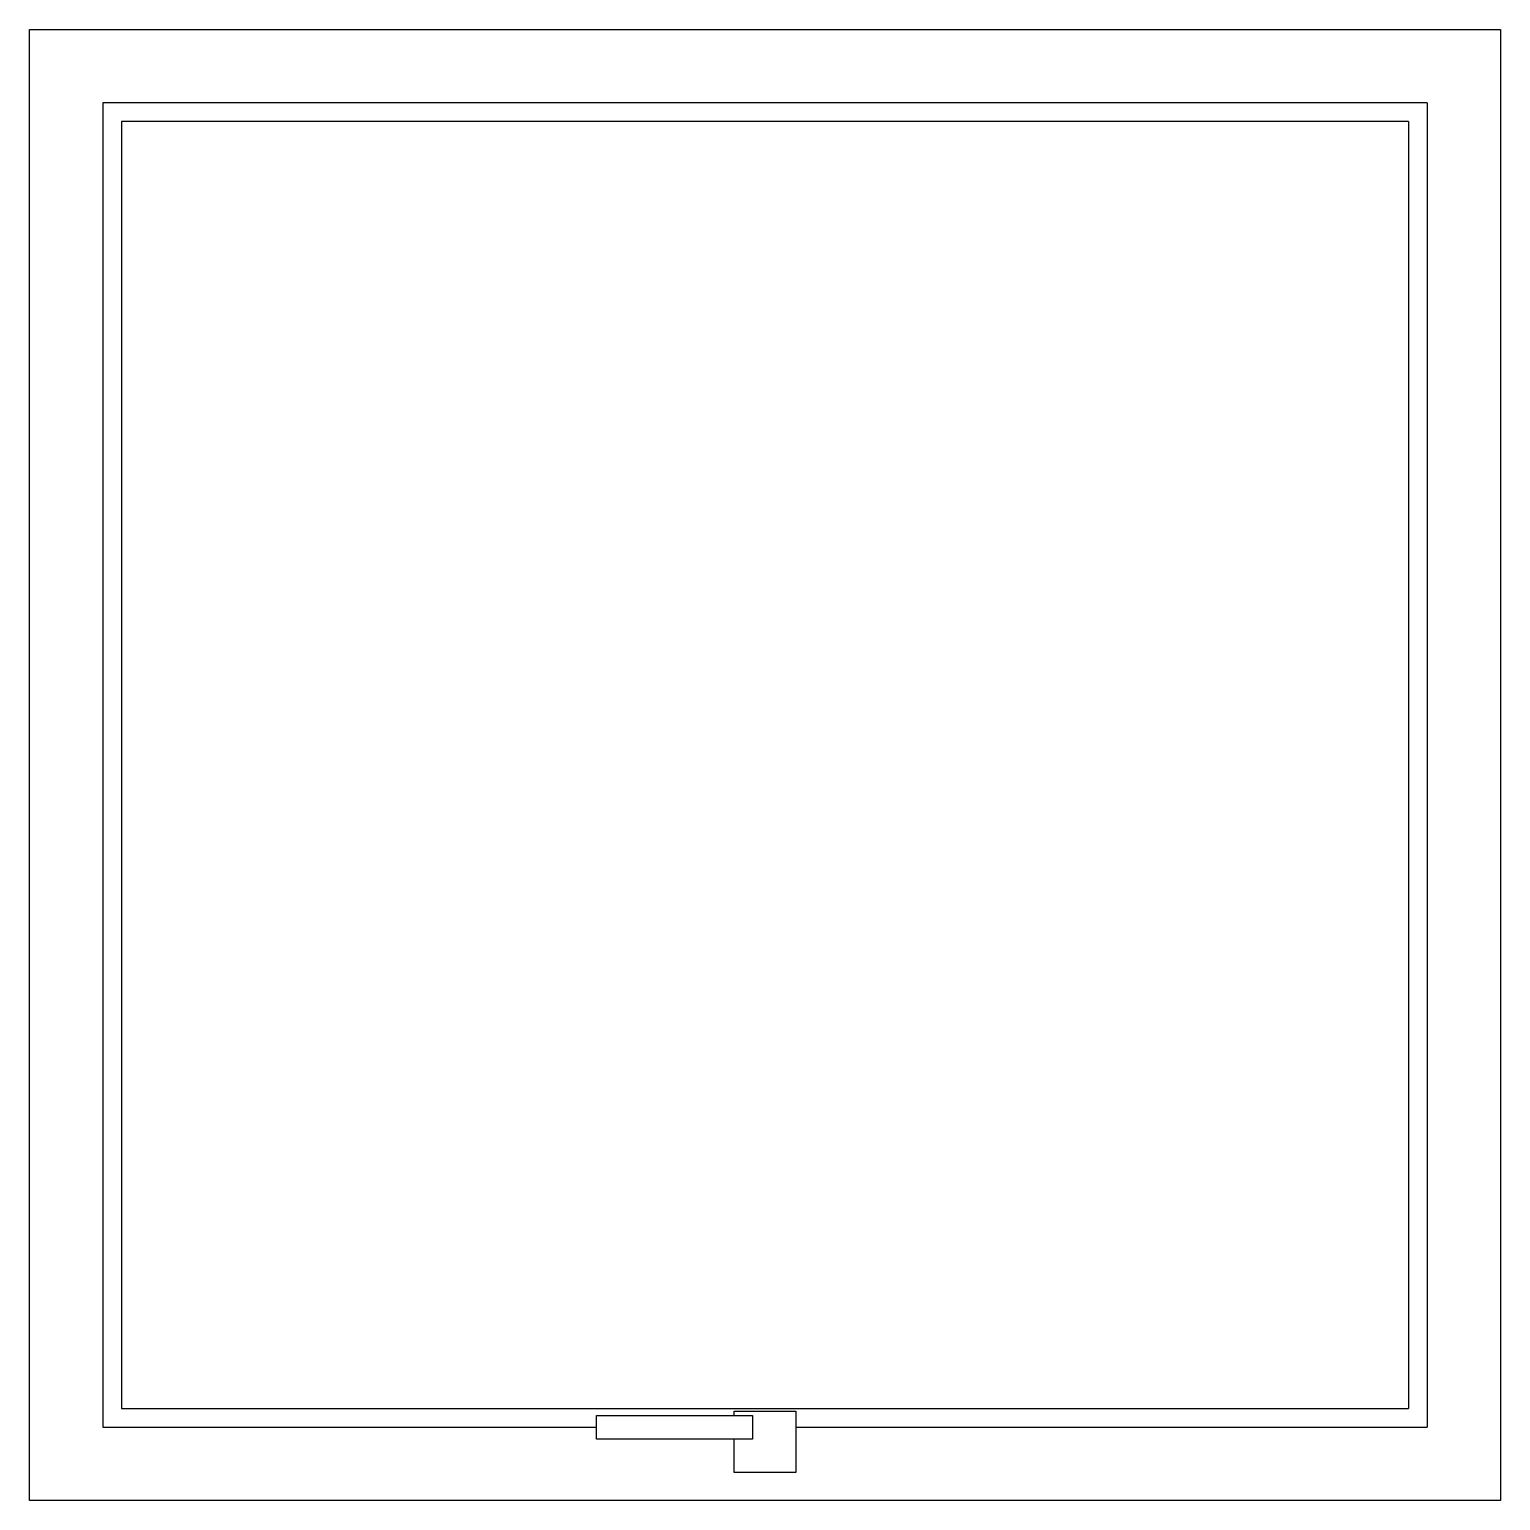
# Model space of a CAD drawing. Header units: millimetres. Extents: x -672.864 to -672.064, y 1793.42 to 1794.22.
import ezdxf

# ---------------------------------------------------------------- set-up
doc = ezdxf.new("R2010")
doc.units = ezdxf.units.MM
doc.header["$LTSCALE"] = 10
doc.layers.add('Janelas', color=2, linetype='Continuous')

msp = doc.modelspace()

# ---------------------------------------------------------------- linework, layer by layer
at = {"layer": 'Janelas', "color": 1}
for p, q in [((-672.10429, 1794.18043), (-672.82429, 1794.18043)), ((-672.82429, 1794.18043), (-672.82429, 1793.46043)), ((-672.10429, 1794.18043), (-672.10429, 1793.46043)), ((-672.11429, 1794.17043), (-672.81429, 1794.17043)), ((-672.81429, 1794.17043), (-672.81429, 1793.47043)), ((-672.11429, 1794.17043), (-672.11429, 1793.47043)), ((-672.81429, 1793.47043), (-672.11429, 1793.47043)), ((-672.82429, 1793.46043), (-672.55588, 1793.46043)), ((-672.4476, 1793.46043), (-672.10429, 1793.46043))]:
    msp.add_line(p, q, dxfattribs=at)
at = {"layer": 'Janelas'}
msp.add_lwpolyline([(-672.06429, 1794.22043), (-672.06429, 1793.42043), (-672.86429, 1793.42043), (-672.86429, 1794.22043)], close=True, dxfattribs=at)
at = {"layer": 'Janelas', "color": 1}
msp.add_lwpolyline([(-672.55588, 1793.46674), (-672.47101, 1793.46674), (-672.47101, 1793.45378), (-672.55588, 1793.45378)], close=True, dxfattribs=at)
msp.add_lwpolyline([(-672.48099, 1793.46674), (-672.48099, 1793.46907), (-672.4476, 1793.46907), (-672.4476, 1793.43571), (-672.48099, 1793.43571), (-672.48099, 1793.45378)], dxfattribs=at)

doc.saveas('drawing.dxf')
